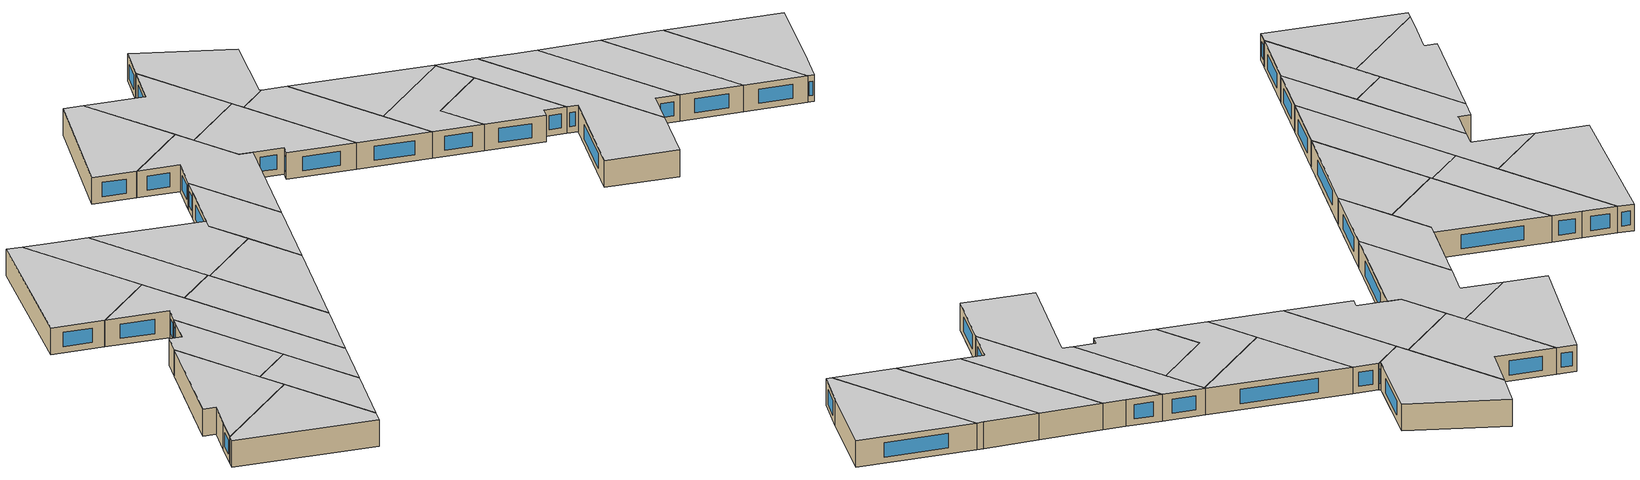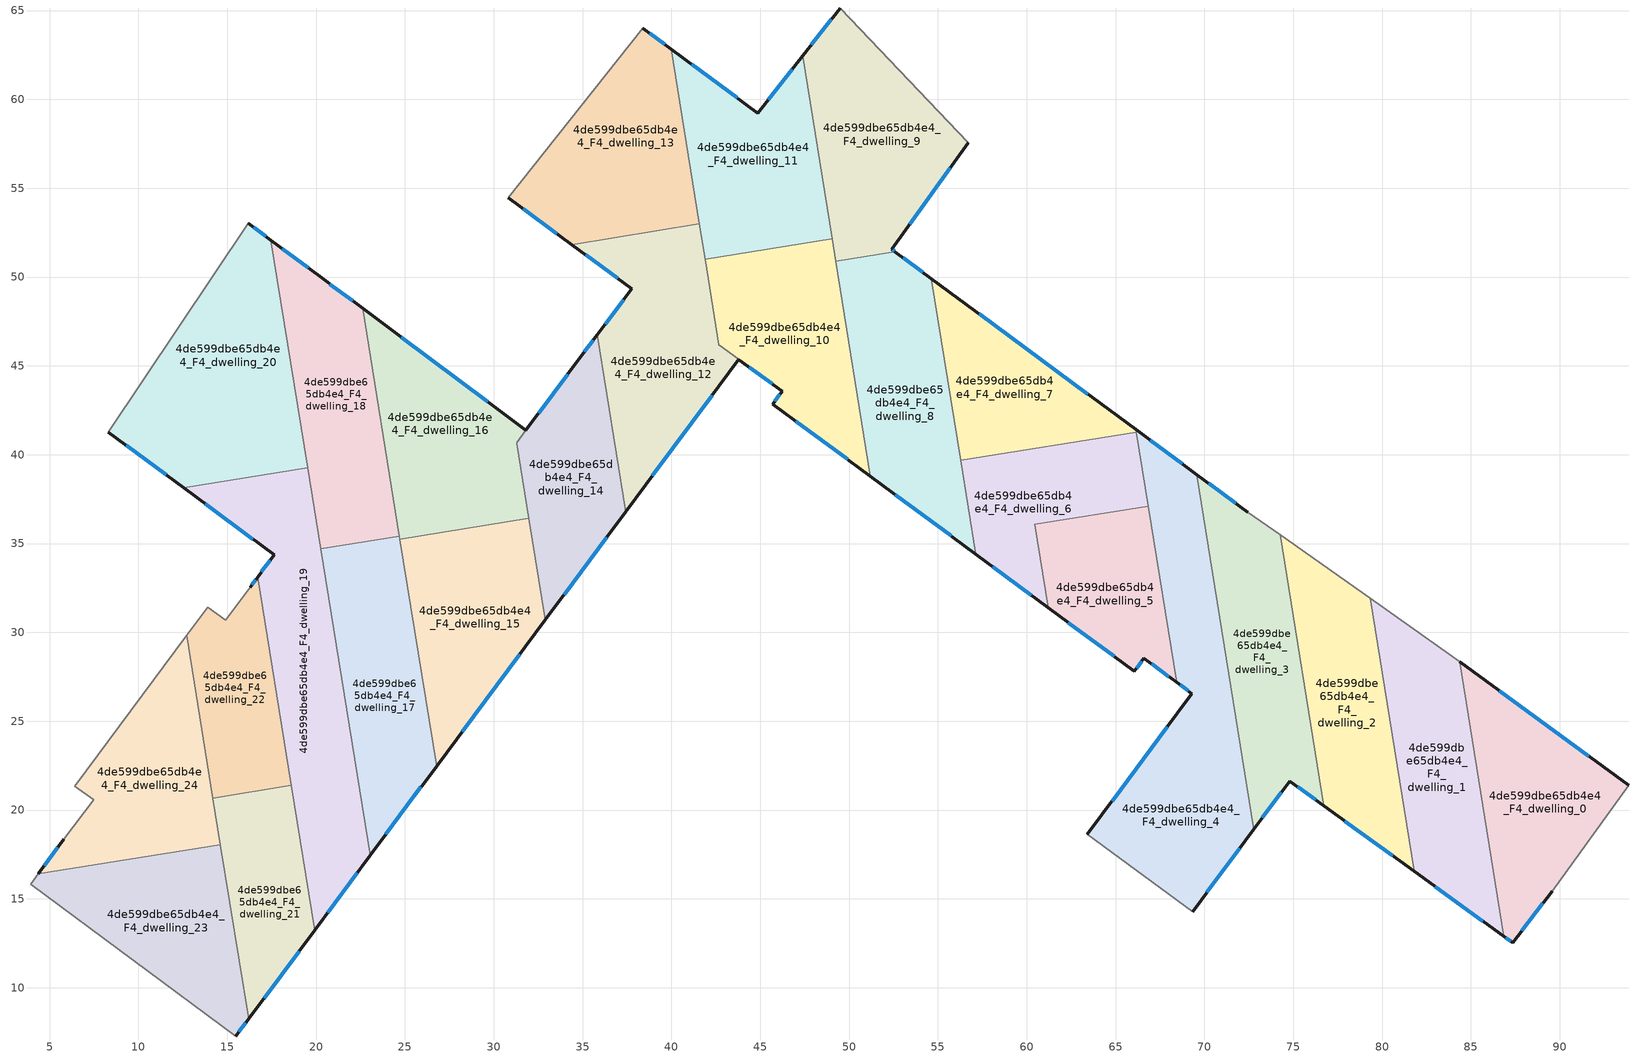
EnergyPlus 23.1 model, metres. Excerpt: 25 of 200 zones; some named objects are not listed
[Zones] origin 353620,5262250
4de599dbe65db4e4_F4_dwelling_0
 floor to 4de599dbe65db4e4_F3_dwelling_0 (EU_floor_Construction): 93.88,21.4 89.58,15.42 87.35,12.52 86.86,12.88 84.36,28.34 z12
 wall outside (EU_wall_Construction): 86.86,12.88 87.35,12.52 89.58,15.42 / 93.88,21.4 84.36,28.34 z12:15
 wall to 4de599dbe65db4e4_F4_dwelling_1 (EU_wall_Construction): 84.36,28.34 86.86,12.88 z12:15
 wall adiabatic (EU_wall_Construction): 89.58,15.42 93.88,21.4 z12:15
 window (EU_Window_Construction): 86.97,12.8 87.24,12.61 / 91.65,23.03 86.6,26.71 / 87.88,13.2 89.06,14.74 z12.7:14.3
 ceiling to 4de599dbe65db4e4_F5_dwelling_0 (EU_floor_Construction): 89.58,15.42 93.88,21.4 84.36,28.34 86.86,12.88 87.35,12.52 z15
4de599dbe65db4e4_F4_dwelling_1
 floor to 4de599dbe65db4e4_F3_dwelling_1 (EU_floor_Construction): 84.36,28.34 86.86,12.88 81.81,16.55 79.33,31.91 83.79,28.76 z12
 wall outside (EU_wall_Construction): 81.81,16.55 86.86,12.88 z12:15
 wall to 4de599dbe65db4e4_F4_dwelling_2 (EU_wall_Construction): 79.33,31.91 81.81,16.55 z12:15
 wall adiabatic (EU_wall_Construction): 84.36,28.34 83.79,28.76 79.33,31.91 z12:15
 window (EU_Window_Construction): 82.99,15.69 85.67,13.74 z12.7:14.3
 ceiling to 4de599dbe65db4e4_F5_dwelling_1 (EU_floor_Construction): 86.86,12.88 84.36,28.34 83.79,28.76 79.33,31.91 81.81,16.55 z15
4de599dbe65db4e4_F4_dwelling_10
 floor to 4de599dbe65db4e4_F3_dwelling_10 (EU_floor_Construction): 49.04,52.16 51.21,38.78 45.71,42.84 46.24,43.56 42.68,46.18 41.9,51 z12
 wall outside (EU_wall_Construction): 43.8,45.36 46.24,43.56 45.71,42.84 51.21,38.78 z12:15
 wall to 4de599dbe65db4e4_F4_dwelling_12 (EU_wall_Construction): 42.68,46.18 43.79,45.36 / 41.9,51 42.67,46.19 z12:15
 wall to 4de599dbe65db4e4_F4_dwelling_11 (EU_wall_Construction): 49.04,52.16 41.9,51 z12:15
 wall to 4de599dbe65db4e4_F4_dwelling_8 (EU_wall_Construction): 51.2,38.78 49.25,50.89 z12:15
 wall to 4de599dbe65db4e4_F4_dwelling_9 (EU_wall_Construction): 49.25,50.89 49.04,52.16 z12:15
 window (EU_Window_Construction): 47,41.89 49.91,39.73 / 46.11,43.39 45.83,43.01 / 44.37,44.93 45.66,43.98 z12.7:14.3
 ceiling to 4de599dbe65db4e4_F5_dwelling_10 (EU_floor_Construction): 51.21,38.78 49.04,52.16 41.9,51 42.68,46.18 46.24,43.56 45.71,42.84 z15
4de599dbe65db4e4_F4_dwelling_11
 floor to 4de599dbe65db4e4_F3_dwelling_11 (EU_floor_Construction): 47.39,62.44 49.04,52.16 41.9,51 39.99,62.83 44.86,59.23 z12
 wall outside (EU_wall_Construction): 47.39,62.44 44.86,59.23 39.99,62.83 z12:15
 wall to 4de599dbe65db4e4_F4_dwelling_9 (EU_wall_Construction): 49.04,52.16 47.39,62.44 z12:15
 wall to 4de599dbe65db4e4_F4_dwelling_13 (EU_wall_Construction): 39.99,62.83 41.58,52.99 z12:15
 wall to 4de599dbe65db4e4_F4_dwelling_12 (EU_wall_Construction): 41.58,52.99 41.9,51 z12:15
 window (EU_Window_Construction): 46.79,61.69 45.46,59.99 / 43.72,60.08 41.13,61.99 z12.7:14.3
 ceiling to 4de599dbe65db4e4_F5_dwelling_11 (EU_floor_Construction): 49.04,52.16 47.39,62.44 44.86,59.23 39.99,62.83 41.9,51 z15
4de599dbe65db4e4_F4_dwelling_12
 floor to 4de599dbe65db4e4_F3_dwelling_12 (EU_floor_Construction): 41.58,52.99 42.68,46.18 43.79,45.36 37.43,36.8 35.83,46.75 37.77,49.33 34.39,51.83 z12
 wall outside (EU_wall_Construction): 34.39,51.83 37.77,49.33 35.83,46.75 / 37.43,36.8 43.79,45.36 z12:15
 wall to 4de599dbe65db4e4_F4_dwelling_14 (EU_wall_Construction): 35.83,46.75 37.43,36.8 z12:15
 wall to 4de599dbe65db4e4_F4_dwelling_13 (EU_wall_Construction): 41.58,52.99 34.39,51.83 z12:15
 window (EU_Window_Construction): 37.31,48.73 36.28,47.35 / 35.18,51.24 36.97,49.92 / 38.93,38.81 42.3,43.35 z12.7:14.3
 ceiling to 4de599dbe65db4e4_F5_dwelling_12 (EU_floor_Construction): 37.43,36.8 43.79,45.36 42.68,46.18 41.58,52.99 34.39,51.83 37.77,49.33 35.83,46.75 z15
4de599dbe65db4e4_F4_dwelling_13
 floor to 4de599dbe65db4e4_F3_dwelling_13 (EU_floor_Construction): 39.99,62.83 41.58,52.99 34.39,51.83 30.82,54.46 38.4,64.01 z12
 wall outside (EU_wall_Construction): 30.82,54.46 34.39,51.83 / 39.99,62.83 38.4,64.01 z12:15
 wall adiabatic (EU_wall_Construction): 38.4,64.01 30.82,54.46 z12:15
 window (EU_Window_Construction): 31.66,53.84 33.55,52.44 / 39.61,63.11 38.77,63.73 z12.7:14.3
 ceiling to 4de599dbe65db4e4_F5_dwelling_13 (EU_floor_Construction): 41.58,52.99 39.99,62.83 38.4,64.01 30.82,54.46 34.39,51.83 z15
4de599dbe65db4e4_F4_dwelling_14
 floor to 4de599dbe65db4e4_F3_dwelling_14 (EU_floor_Construction): 35.83,46.75 37.43,36.8 32.89,30.7 31.29,40.66 34.88,45.49 z12
 wall outside (EU_wall_Construction): 32.89,30.7 37.43,36.8 / 35.83,46.75 34.88,45.49 31.81,41.37 z12:15
 wall to 4de599dbe65db4e4_F4_dwelling_15 (EU_wall_Construction): 31.97,36.41 32.89,30.7 z12:15
 wall to 4de599dbe65db4e4_F4_dwelling_16 (EU_wall_Construction): 31.81,41.37 31.28,40.66 / 31.29,40.66 31.97,36.41 z12:15
 window (EU_Window_Construction): 33.96,32.13 36.37,35.37 / 35.6,46.45 35.1,45.79 / 34.16,44.52 32.53,42.34 z12.7:14.3
 ceiling to 4de599dbe65db4e4_F5_dwelling_14 (EU_floor_Construction): 32.89,30.7 37.43,36.8 35.83,46.75 34.88,45.49 31.29,40.66 z15
4de599dbe65db4e4_F4_dwelling_15
 floor to 4de599dbe65db4e4_F3_dwelling_15 (EU_floor_Construction): 31.97,36.41 32.89,30.7 26.78,22.48 24.72,35.24 z12
 wall outside (EU_wall_Construction): 26.78,22.48 32.89,30.7 z12:15
 wall to 4de599dbe65db4e4_F4_dwelling_16 (EU_wall_Construction): 31.97,36.41 24.72,35.24 z12:15
 wall to 4de599dbe65db4e4_F4_dwelling_17 (EU_wall_Construction): 24.72,35.24 26.78,22.48 z12:15
 window (EU_Window_Construction): 28.22,24.41 31.46,28.77 z12.7:14.3
 ceiling to 4de599dbe65db4e4_F5_dwelling_15 (EU_floor_Construction): 26.78,22.48 32.89,30.7 31.97,36.41 24.72,35.24 z15
4de599dbe65db4e4_F4_dwelling_16
 floor to 4de599dbe65db4e4_F3_dwelling_16 (EU_floor_Construction): 31.81,41.37 31.28,40.66 31.97,36.41 24.72,35.24 24.69,35.42 22.63,48.23 z12
 wall outside (EU_wall_Construction): 31.81,41.37 22.63,48.23 z12:15
 wall to 4de599dbe65db4e4_F4_dwelling_18 (EU_wall_Construction): 22.63,48.23 24.69,35.42 z12:15
 wall to 4de599dbe65db4e4_F4_dwelling_17 (EU_wall_Construction): 24.69,35.42 24.72,35.24 z12:15
 window (EU_Window_Construction): 29.65,42.98 24.78,46.62 z12.7:14.3
 ceiling to 4de599dbe65db4e4_F5_dwelling_16 (EU_floor_Construction): 31.97,36.41 31.28,40.66 31.81,41.37 22.63,48.23 24.69,35.42 24.72,35.24 z15
4de599dbe65db4e4_F4_dwelling_17
 floor to 4de599dbe65db4e4_F3_dwelling_17 (EU_floor_Construction): 24.69,35.42 26.78,22.48 23.04,17.45 20.26,34.7 z12
 wall outside (EU_wall_Construction): 23.04,17.45 26.78,22.48 z12:15
 wall to 4de599dbe65db4e4_F4_dwelling_18 (EU_wall_Construction): 24.69,35.42 20.26,34.7 z12:15
 wall to 4de599dbe65db4e4_F4_dwelling_19 (EU_wall_Construction): 20.26,34.7 23.04,17.45 z12:15
 window (EU_Window_Construction): 23.92,18.63 25.91,21.3 z12.7:14.3
 ceiling to 4de599dbe65db4e4_F5_dwelling_17 (EU_floor_Construction): 23.04,17.45 26.78,22.48 24.69,35.42 20.26,34.7 z15
4de599dbe65db4e4_F4_dwelling_18
 floor to 4de599dbe65db4e4_F3_dwelling_18 (EU_floor_Construction): 22.63,48.23 24.69,35.42 20.26,34.7 17.45,52.08 20.22,50.03 z12
 wall outside (EU_wall_Construction): 22.63,48.23 20.22,50.03 17.45,52.08 z12:15
 wall to 4de599dbe65db4e4_F4_dwelling_20 (EU_wall_Construction): 17.45,52.08 19.52,39.26 z12:15
 wall to 4de599dbe65db4e4_F4_dwelling_19 (EU_wall_Construction): 19.52,39.25 20.26,34.7 z12:15
 window (EU_Window_Construction): 22.06,48.65 20.78,49.61 / 19.57,50.51 18.1,51.6 z12.7:14.3
 ceiling to 4de599dbe65db4e4_F5_dwelling_18 (EU_floor_Construction): 24.69,35.42 22.63,48.23 20.22,50.03 17.45,52.08 20.26,34.7 z15
4de599dbe65db4e4_F4_dwelling_19
 floor to 4de599dbe65db4e4_F3_dwelling_19 (EU_floor_Construction): 19.52,39.25 23.04,17.45 19.91,13.24 16.71,33.1 17.64,34.36 12.55,38.13 z12
 wall outside (EU_wall_Construction): 12.55,38.13 17.64,34.36 16.71,33.1 / 19.91,13.24 23.04,17.45 z12:15
 wall to 4de599dbe65db4e4_F4_dwelling_20 (EU_wall_Construction): 19.52,39.25 12.55,38.13 z12:15
 wall to 4de599dbe65db4e4_F4_dwelling_22 (EU_wall_Construction): 16.71,33.1 18.6,21.38 z12:15
 wall to 4de599dbe65db4e4_F4_dwelling_21 (EU_wall_Construction): 18.6,21.38 19.91,13.24 z12:15
 window (EU_Window_Construction): 17.42,34.06 16.93,33.4 / 13.75,37.24 16.45,35.24 / 20.65,14.22 22.31,16.46 z12.7:14.3
 ceiling to 4de599dbe65db4e4_F5_dwelling_19 (EU_floor_Construction): 19.91,13.24 23.04,17.45 19.52,39.25 12.55,38.13 17.64,34.36 16.71,33.1 z15
4de599dbe65db4e4_F4_dwelling_2
 floor to 4de599dbe65db4e4_F3_dwelling_2 (EU_floor_Construction): 79.33,31.91 81.81,16.55 76.72,20.24 74.26,35.48 z12
 wall outside (EU_wall_Construction): 76.72,20.24 81.81,16.55 z12:15
 wall to 4de599dbe65db4e4_F4_dwelling_3 (EU_wall_Construction): 74.26,35.48 76.72,20.24 z12:15
 wall adiabatic (EU_wall_Construction): 79.33,31.91 74.26,35.48 z12:15
 window (EU_Window_Construction): 77.91,19.37 80.61,17.41 z12.7:14.3
 ceiling to 4de599dbe65db4e4_F5_dwelling_2 (EU_floor_Construction): 81.81,16.55 79.33,31.91 74.26,35.48 76.72,20.24 z15
4de599dbe65db4e4_F4_dwelling_20
 floor to 4de599dbe65db4e4_F3_dwelling_20 (EU_floor_Construction): 17.45,52.08 19.52,39.25 12.55,38.13 8.31,41.28 16.19,53.02 z12
 wall outside (EU_wall_Construction): 8.31,41.28 12.55,38.13 / 17.45,52.08 16.19,53.02 z12:15
 wall adiabatic (EU_wall_Construction): 16.19,53.02 8.31,41.28 z12:15
 window (EU_Window_Construction): 9.31,40.54 11.56,38.87 / 17.16,52.3 16.48,52.8 z12.7:14.3
 ceiling to 4de599dbe65db4e4_F5_dwelling_20 (EU_floor_Construction): 19.52,39.25 17.45,52.08 16.19,53.02 8.31,41.28 12.55,38.13 z15
4de599dbe65db4e4_F4_dwelling_21
 floor to 4de599dbe65db4e4_F3_dwelling_21 (EU_floor_Construction): 18.6,21.38 19.91,13.24 16.2,8.24 14.2,20.67 z12
 wall outside (EU_wall_Construction): 16.2,8.24 19.91,13.24 z12:15
 wall to 4de599dbe65db4e4_F4_dwelling_22 (EU_wall_Construction): 18.6,21.38 14.2,20.67 z12:15
 wall to 4de599dbe65db4e4_F4_dwelling_23 (EU_wall_Construction): 14.62,18.06 16.2,8.24 z12:15
 wall to 4de599dbe65db4e4_F4_dwelling_24 (EU_wall_Construction): 14.19,20.67 14.62,18.06 z12:15
 window (EU_Window_Construction): 17.07,9.42 19.04,12.06 z12.7:14.3
 ceiling to 4de599dbe65db4e4_F5_dwelling_21 (EU_floor_Construction): 16.2,8.24 19.91,13.24 18.6,21.38 14.2,20.67 z15
4de599dbe65db4e4_F4_dwelling_22
 floor to 4de599dbe65db4e4_F3_dwelling_22 (EU_floor_Construction): 16.71,33.1 18.6,21.38 14.2,20.67 12.72,29.83 13.89,31.41 14.9,30.67 14.95,30.73 16.29,32.55 z12
 wall outside (EU_wall_Construction): 16.71,33.1 16.29,32.55 z12:15
 wall adiabatic (EU_wall_Construction): 16.29,32.55 14.95,30.73 14.9,30.67 13.89,31.41 12.72,29.83 z12:15
 wall to 4de599dbe65db4e4_F4_dwelling_24 (EU_wall_Construction): 12.72,29.83 14.2,20.67 z12:15
 window (EU_Window_Construction): 16.61,32.97 16.39,32.68 z12.7:14.3
 ceiling to 4de599dbe65db4e4_F5_dwelling_22 (EU_floor_Construction): 18.6,21.38 16.71,33.1 16.29,32.55 14.95,30.73 14.9,30.67 13.89,31.41 12.72,29.83 14.2,20.67 z15
4de599dbe65db4e4_F4_dwelling_23
 floor to 4de599dbe65db4e4_F3_dwelling_23 (EU_floor_Construction): 14.62,18.06 16.2,8.24 15.49,7.28 3.94,15.82 4.37,16.4 z12
 wall outside (EU_wall_Construction): 15.49,7.28 16.2,8.24 z12:15
 wall to 4de599dbe65db4e4_F4_dwelling_24 (EU_wall_Construction): 14.62,18.06 4.37,16.4 z12:15
 wall adiabatic (EU_wall_Construction): 4.37,16.4 3.94,15.82 15.49,7.28 z12:15
 window (EU_Window_Construction): 15.65,7.51 16.03,8.02 z12.7:14.3
 ceiling to 4de599dbe65db4e4_F5_dwelling_23 (EU_floor_Construction): 15.49,7.28 16.2,8.24 14.62,18.06 4.37,16.4 3.94,15.82 z15
4de599dbe65db4e4_F4_dwelling_24
 floor to 4de599dbe65db4e4_F3_dwelling_24 (EU_floor_Construction): 12.72,29.83 14.62,18.06 4.37,16.4 5.79,18.37 7.48,20.57 6.42,21.34 z12
 wall outside (EU_wall_Construction): 5.79,18.37 4.37,16.4 z12:15
 wall adiabatic (EU_wall_Construction): 12.72,29.83 6.42,21.34 7.48,20.57 5.79,18.37 z12:15
 window (EU_Window_Construction): 5.46,17.9 4.7,16.86 z12.7:14.3
 ceiling to 4de599dbe65db4e4_F5_dwelling_24 (EU_floor_Construction): 14.62,18.06 12.72,29.83 6.42,21.34 7.48,20.57 5.79,18.37 4.37,16.4 z15
4de599dbe65db4e4_F4_dwelling_3
 floor to 4de599dbe65db4e4_F3_dwelling_3 (EU_floor_Construction): 74.26,35.48 76.72,20.24 74.8,21.63 72.79,18.93 69.57,38.88 72.43,36.77 z12
 wall outside (EU_wall_Construction): 72.79,18.93 74.8,21.63 76.72,20.24 / 72.43,36.77 69.57,38.88 z12:15
 wall to 4de599dbe65db4e4_F4_dwelling_4 (EU_wall_Construction): 69.57,38.88 72.79,18.93 z12:15
 wall adiabatic (EU_wall_Construction): 74.26,35.48 72.43,36.77 z12:15
 window (EU_Window_Construction): 75.25,21.31 76.27,20.57 / 73.26,19.57 74.33,21 / 71.76,37.27 70.24,38.39 z12.7:14.3
 ceiling to 4de599dbe65db4e4_F5_dwelling_3 (EU_floor_Construction): 76.72,20.24 74.26,35.48 72.43,36.77 69.57,38.88 72.79,18.93 74.8,21.63 z15
4de599dbe65db4e4_F4_dwelling_4
 floor to 4de599dbe65db4e4_F3_dwelling_4 (EU_floor_Construction): 69.57,38.88 72.79,18.93 69.33,14.27 63.42,18.64 69.3,26.55 68.43,27.19 66.14,41.42 z12
 wall outside (EU_wall_Construction): 68.43,27.19 69.3,26.55 63.42,18.64 / 69.57,38.88 66.14,41.42 / 69.33,14.27 72.79,18.93 z12:15
 wall adiabatic (EU_wall_Construction): 63.42,18.64 69.33,14.27 z12:15
 wall to 4de599dbe65db4e4_F4_dwelling_5 (EU_wall_Construction): 66.83,37.11 68.43,27.19 z12:15
 wall to 4de599dbe65db4e4_F4_dwelling_6 (EU_wall_Construction): 66.16,41.27 66.83,37.11 z12:15
 wall to 4de599dbe65db4e4_F4_dwelling_7 (EU_wall_Construction): 66.14,41.42 66.16,41.27 z12:15
 window (EU_Window_Construction): 67.92,24.69 64.8,20.49 / 68.64,27.04 69.1,26.7 / 68.76,39.48 66.94,40.83 / 70.15,15.37 71.98,17.84 z12.7:14.3
 ceiling to 4de599dbe65db4e4_F5_dwelling_4 (EU_floor_Construction): 69.33,14.27 72.79,18.93 69.57,38.88 66.14,41.42 68.43,27.19 69.3,26.55 63.42,18.64 z15
4de599dbe65db4e4_F4_dwelling_5
 floor to 4de599dbe65db4e4_F3_dwelling_5 (EU_floor_Construction): 66.83,37.11 68.43,27.19 66.6,28.54 66.05,27.81 61.21,31.39 60.45,36.08 z12
 wall outside (EU_wall_Construction): 61.21,31.39 66.05,27.81 66.6,28.54 68.43,27.19 z12:15
 wall to 4de599dbe65db4e4_F4_dwelling_6 (EU_wall_Construction): 66.83,37.11 60.45,36.08 61.21,31.39 z12:15
 window (EU_Window_Construction): 67.03,28.22 68,27.51 / 66.18,27.98 66.47,28.37 / 62.35,30.55 64.92,28.65 z12.7:14.3
 ceiling to 4de599dbe65db4e4_F5_dwelling_5 (EU_floor_Construction): 68.43,27.19 66.83,37.11 60.45,36.08 61.21,31.39 66.05,27.81 66.6,28.54 z15
4de599dbe65db4e4_F4_dwelling_6
 floor to 4de599dbe65db4e4_F3_dwelling_6 (EU_floor_Construction): 66.16,41.27 66.83,37.11 60.45,36.08 61.21,31.39 57.14,34.4 56.29,39.68 z12
 wall outside (EU_wall_Construction): 57.14,34.4 61.21,31.39 z12:15
 wall to 4de599dbe65db4e4_F4_dwelling_7 (EU_wall_Construction): 66.16,41.27 56.29,39.68 z12:15
 wall to 4de599dbe65db4e4_F4_dwelling_8 (EU_wall_Construction): 56.29,39.68 57.14,34.4 z12:15
 window (EU_Window_Construction): 58.1,33.69 60.25,32.1 z12.7:14.3
 ceiling to 4de599dbe65db4e4_F5_dwelling_6 (EU_floor_Construction): 61.21,31.39 60.45,36.08 66.83,37.11 66.16,41.27 56.29,39.68 57.14,34.4 z15
4de599dbe65db4e4_F4_dwelling_7
 floor to 4de599dbe65db4e4_F3_dwelling_7 (EU_floor_Construction): 66.14,41.42 66.16,41.27 56.29,39.68 54.63,49.91 z12
 wall outside (EU_wall_Construction): 66.14,41.42 54.63,49.91 z12:15
 wall to 4de599dbe65db4e4_F4_dwelling_8 (EU_wall_Construction): 54.63,49.91 56.29,39.68 z12:15
 window (EU_Window_Construction): 63.43,43.42 57.33,47.92 z12.7:14.3
 ceiling to 4de599dbe65db4e4_F5_dwelling_7 (EU_floor_Construction): 66.16,41.27 66.14,41.42 54.63,49.91 56.29,39.68 z15
4de599dbe65db4e4_F4_dwelling_8
 floor to 4de599dbe65db4e4_F3_dwelling_8 (EU_floor_Construction): 54.63,49.91 57.14,34.4 51.21,38.78 49.25,50.89 52.58,51.43 z12
 wall outside (EU_wall_Construction): 51.21,38.78 57.14,34.4 / 54.63,49.91 52.58,51.43 z12:15
 wall to 4de599dbe65db4e4_F4_dwelling_9 (EU_wall_Construction): 52.58,51.43 49.25,50.89 z12:15
 window (EU_Window_Construction): 52.6,37.75 55.75,35.43 / 54.15,50.27 53.06,51.07 z12.7:14.3
 ceiling to 4de599dbe65db4e4_F5_dwelling_8 (EU_floor_Construction): 57.14,34.4 54.63,49.91 52.58,51.43 49.25,50.89 51.21,38.78 z15
4de599dbe65db4e4_F4_dwelling_9
 floor to 4de599dbe65db4e4_F3_dwelling_9 (EU_floor_Construction): 49.5,65.14 56.7,57.56 52.41,51.56 52.58,51.43 49.25,50.89 47.39,62.44 z12
 wall outside (EU_wall_Construction): 52.58,51.43 52.41,51.56 56.7,57.56 / 49.5,65.14 47.39,62.44 z12:15
 wall adiabatic (EU_wall_Construction): 56.7,57.56 49.5,65.14 z12:15
 window (EU_Window_Construction): 53.41,52.97 55.69,56.15 / 52.54,51.46 52.45,51.53 / 49.01,64.51 47.88,63.08 z12.7:14.3
 ceiling to 4de599dbe65db4e4_F5_dwelling_9 (EU_floor_Construction): 52.58,51.43 52.41,51.56 56.7,57.56 49.5,65.14 47.39,62.44 49.25,50.89 z15
[Building]
EU S2 Campaign: North Axis=0; Terrain=City; Solar Distribution=FullExterior
[Site:Location]
Budapest.Ferenc.Liszt.Intl.AP: Latitude=47.437; Longitude=19.256; Time Zone=1; Elevation=185
[SizingPeriod:WeatherFileDays]
AnnualSizingPeriod: Begin Month=1; Begin Day of Month=1; End Month=12; End Day of Month=31; Day of Week for Start Day=Monday; Use Weather File Daylight Saving Period=No; Use Weather File Rain and Snow Indicators=No
[MATERIAL]
EU_InternalMass_Material: Roughness=MediumRough; Thickness=0.1; Conductivity=1; Density=1800; Specific Heat=900; Thermal Absorptance=0.9; Solar Absorptance=0.7; Visible Absorptance=0.7
[MATERIAL:NOMASS] Roughness=MediumRough; Thermal Absorptance=0.9; Solar Absorptance=0.7; Visible Absorptance=0.7
Name | Thermal Resistance
EU_wall_NoMass | 0.832559
EU_floor_NoMass | 0.872794
[WINDOWMATERIAL:SIMPLEGLAZINGSYSTEM]
EU_Window_SimpleGlazing: UFactor=2.79869; Solar Heat Gain Coefficient=0.75; Visible Transmittance=0.75
[CONSTRUCTION]
EU_wall_Construction: EU_wall_NoMass
EU_floor_Construction: EU_floor_NoMass
EU_Window_Construction: EU_Window_SimpleGlazing
EU_InternalMass_Construction: EU_InternalMass_Material
[ZONE] Type=1; Multiplier=1; Ceiling Height=autocalculate; Floor Area=autocalculate; Part of Total Floor Area=Yes
Name | Volume
4de599dbe65db4e4_F4_dwelling_0 | 206.161
4de599dbe65db4e4_F4_dwelling_1 | 206.191
4de599dbe65db4e4_F4_dwelling_10 | 203.361
4de599dbe65db4e4_F4_dwelling_11 | 206.166
4de599dbe65db4e4_F4_dwelling_12 | 228.977
4de599dbe65db4e4_F4_dwelling_13 | 226.167
4de599dbe65db4e4_F4_dwelling_14 | 164.976
4de599dbe65db4e4_F4_dwelling_15 | 206.197
4de599dbe65db4e4_F4_dwelling_16 | 207.38
4de599dbe65db4e4_F4_dwelling_17 | 206.142
4de599dbe65db4e4_F4_dwelling_18 | 206.139
4de599dbe65db4e4_F4_dwelling_19 | 282.927
4de599dbe65db4e4_F4_dwelling_2 | 206.182
4de599dbe65db4e4_F4_dwelling_20 | 282.941
4de599dbe65db4e4_F4_dwelling_21 | 139.459
4de599dbe65db4e4_F4_dwelling_22 | 139.452
4de599dbe65db4e4_F4_dwelling_23 | 196.178
4de599dbe65db4e4_F4_dwelling_24 | 196.15
4de599dbe65db4e4_F4_dwelling_3 | 206.205
4de599dbe65db4e4_F4_dwelling_4 | 321.205
4de599dbe65db4e4_F4_dwelling_5 | 148.641
4de599dbe65db4e4_F4_dwelling_6 | 157.716
4de599dbe65db4e4_F4_dwelling_7 | 157.745
4de599dbe65db4e4_F4_dwelling_8; 4de599dbe65db4e4_F4_dwelling_9 | 225.868
[INTERNALMASS] Construction=EU_InternalMass_Construction
Name | Zone or ZoneList | Surface Area
4de599dbe65db4e4_F4_dwelling_0_EU_InternalMass | 4de599dbe65db4e4_F4_dwelling_0 | 68.7205
4de599dbe65db4e4_F4_dwelling_1_EU_InternalMass | 4de599dbe65db4e4_F4_dwelling_1 | 68.7302
4de599dbe65db4e4_F4_dwelling_2_EU_InternalMass | 4de599dbe65db4e4_F4_dwelling_2 | 68.7272
4de599dbe65db4e4_F4_dwelling_3_EU_InternalMass | 4de599dbe65db4e4_F4_dwelling_3 | 68.735
4de599dbe65db4e4_F4_dwelling_4_EU_InternalMass | 4de599dbe65db4e4_F4_dwelling_4 | 107.066
4de599dbe65db4e4_F4_dwelling_5_EU_InternalMass | 4de599dbe65db4e4_F4_dwelling_5 | 49.5475
4de599dbe65db4e4_F4_dwelling_6_EU_InternalMass | 4de599dbe65db4e4_F4_dwelling_6 | 52.5721
4de599dbe65db4e4_F4_dwelling_7_EU_InternalMass | 4de599dbe65db4e4_F4_dwelling_7 | 52.5799
4de599dbe65db4e4_F4_dwelling_8_EU_InternalMass | 4de599dbe65db4e4_F4_dwelling_8 | 75.2889
4de599dbe65db4e4_F4_dwelling_9_EU_InternalMass | 4de599dbe65db4e4_F4_dwelling_9 | 75.2868
4de599dbe65db4e4_F4_dwelling_10_EU_InternalMass | 4de599dbe65db4e4_F4_dwelling_10 | 67.7873
4de599dbe65db4e4_F4_dwelling_11_EU_InternalMass | 4de599dbe65db4e4_F4_dwelling_11 | 68.7213
4de599dbe65db4e4_F4_dwelling_12_EU_InternalMass | 4de599dbe65db4e4_F4_dwelling_12 | 76.3251
4de599dbe65db4e4_F4_dwelling_13_EU_InternalMass | 4de599dbe65db4e4_F4_dwelling_13 | 75.3926
4de599dbe65db4e4_F4_dwelling_14_EU_InternalMass | 4de599dbe65db4e4_F4_dwelling_14 | 55.0033
4de599dbe65db4e4_F4_dwelling_15_EU_InternalMass | 4de599dbe65db4e4_F4_dwelling_15 | 68.7342
4de599dbe65db4e4_F4_dwelling_16_EU_InternalMass | 4de599dbe65db4e4_F4_dwelling_16 | 69.1292
4de599dbe65db4e4_F4_dwelling_17_EU_InternalMass | 4de599dbe65db4e4_F4_dwelling_17 | 68.7122
4de599dbe65db4e4_F4_dwelling_18_EU_InternalMass | 4de599dbe65db4e4_F4_dwelling_18 | 68.7133
4de599dbe65db4e4_F4_dwelling_19_EU_InternalMass | 4de599dbe65db4e4_F4_dwelling_19 | 94.3094
4de599dbe65db4e4_F4_dwelling_20_EU_InternalMass | 4de599dbe65db4e4_F4_dwelling_20 | 94.3149
4de599dbe65db4e4_F4_dwelling_21_EU_InternalMass | 4de599dbe65db4e4_F4_dwelling_21 | 46.4874
4de599dbe65db4e4_F4_dwelling_22_EU_InternalMass | 4de599dbe65db4e4_F4_dwelling_22 | 46.4841
4de599dbe65db4e4_F4_dwelling_23_EU_InternalMass | 4de599dbe65db4e4_F4_dwelling_23 | 65.3925
4de599dbe65db4e4_F4_dwelling_24_EU_InternalMass | 4de599dbe65db4e4_F4_dwelling_24 | 65.3816
[OTHEREQUIPMENT] Fuel Type=Electricity; Design Level Calculation Method=Watts/Area; Power per Zone Floor Area=1; Fraction Latent=0; Fraction Radiant=0; Fraction Lost=0; Carbon Dioxide Generation Rate=0; EndUse Subcategory=EU_Step8_InternalGains
Name | Zone or ZoneList or Space or SpaceList | Schedule
EU_Step8_InternalGain_4de599dbe65db4e4_F4_dwelling_0_f000 | 4de599dbe65db4e4_F4_dwelling_0 | EU_Step8_GainSchedule_4de599dbe65db4e4_F4_dwelling_0_f000
EU_Step8_InternalGain_4de599dbe65db4e4_F4_dwelling_1_f000 | 4de599dbe65db4e4_F4_dwelling_1 | EU_Step8_GainSchedule_4de599dbe65db4e4_F4_dwelling_1_f000
EU_Step8_InternalGain_4de599dbe65db4e4_F4_dwelling_2_f000 | 4de599dbe65db4e4_F4_dwelling_2 | EU_Step8_GainSchedule_4de599dbe65db4e4_F4_dwelling_2_f000
EU_Step8_InternalGain_4de599dbe65db4e4_F4_dwelling_3_f000 | 4de599dbe65db4e4_F4_dwelling_3 | EU_Step8_GainSchedule_4de599dbe65db4e4_F4_dwelling_3_f000
EU_Step8_InternalGain_4de599dbe65db4e4_F4_dwelling_4_f000 | 4de599dbe65db4e4_F4_dwelling_4 | EU_Step8_GainSchedule_4de599dbe65db4e4_F4_dwelling_4_f000
EU_Step8_InternalGain_4de599dbe65db4e4_F4_dwelling_5_f000 | 4de599dbe65db4e4_F4_dwelling_5 | EU_Step8_GainSchedule_4de599dbe65db4e4_F4_dwelling_5_f000
EU_Step8_InternalGain_4de599dbe65db4e4_F4_dwelling_6_f000 | 4de599dbe65db4e4_F4_dwelling_6 | EU_Step8_GainSchedule_4de599dbe65db4e4_F4_dwelling_6_f000
EU_Step8_InternalGain_4de599dbe65db4e4_F4_dwelling_7_f000 | 4de599dbe65db4e4_F4_dwelling_7 | EU_Step8_GainSchedule_4de599dbe65db4e4_F4_dwelling_7_f000
EU_Step8_InternalGain_4de599dbe65db4e4_F4_dwelling_8_f000 | 4de599dbe65db4e4_F4_dwelling_8 | EU_Step8_GainSchedule_4de599dbe65db4e4_F4_dwelling_8_f000
EU_Step8_InternalGain_4de599dbe65db4e4_F4_dwelling_9_f000 | 4de599dbe65db4e4_F4_dwelling_9 | EU_Step8_GainSchedule_4de599dbe65db4e4_F4_dwelling_9_f000
EU_Step8_InternalGain_4de599dbe65db4e4_F4_dwelling_10_f000 | 4de599dbe65db4e4_F4_dwelling_10 | EU_Step8_GainSchedule_4de599dbe65db4e4_F4_dwelling_10_f000
EU_Step8_InternalGain_4de599dbe65db4e4_F4_dwelling_11_f000 | 4de599dbe65db4e4_F4_dwelling_11 | EU_Step8_GainSchedule_4de599dbe65db4e4_F4_dwelling_11_f000
EU_Step8_InternalGain_4de599dbe65db4e4_F4_dwelling_12_f000 | 4de599dbe65db4e4_F4_dwelling_12 | EU_Step8_GainSchedule_4de599dbe65db4e4_F4_dwelling_12_f000
EU_Step8_InternalGain_4de599dbe65db4e4_F4_dwelling_13_f000 | 4de599dbe65db4e4_F4_dwelling_13 | EU_Step8_GainSchedule_4de599dbe65db4e4_F4_dwelling_13_f000
EU_Step8_InternalGain_4de599dbe65db4e4_F4_dwelling_14_f000 | 4de599dbe65db4e4_F4_dwelling_14 | EU_Step8_GainSchedule_4de599dbe65db4e4_F4_dwelling_14_f000
EU_Step8_InternalGain_4de599dbe65db4e4_F4_dwelling_15_f000 | 4de599dbe65db4e4_F4_dwelling_15 | EU_Step8_GainSchedule_4de599dbe65db4e4_F4_dwelling_15_f000
EU_Step8_InternalGain_4de599dbe65db4e4_F4_dwelling_16_f000 | 4de599dbe65db4e4_F4_dwelling_16 | EU_Step8_GainSchedule_4de599dbe65db4e4_F4_dwelling_16_f000
EU_Step8_InternalGain_4de599dbe65db4e4_F4_dwelling_17_f000 | 4de599dbe65db4e4_F4_dwelling_17 | EU_Step8_GainSchedule_4de599dbe65db4e4_F4_dwelling_17_f000
EU_Step8_InternalGain_4de599dbe65db4e4_F4_dwelling_18_f000 | 4de599dbe65db4e4_F4_dwelling_18 | EU_Step8_GainSchedule_4de599dbe65db4e4_F4_dwelling_18_f000
EU_Step8_InternalGain_4de599dbe65db4e4_F4_dwelling_19_f000 | 4de599dbe65db4e4_F4_dwelling_19 | EU_Step8_GainSchedule_4de599dbe65db4e4_F4_dwelling_19_f000
EU_Step8_InternalGain_4de599dbe65db4e4_F4_dwelling_20_f000 | 4de599dbe65db4e4_F4_dwelling_20 | EU_Step8_GainSchedule_4de599dbe65db4e4_F4_dwelling_20_f000
EU_Step8_InternalGain_4de599dbe65db4e4_F4_dwelling_21_f000 | 4de599dbe65db4e4_F4_dwelling_21 | EU_Step8_GainSchedule_4de599dbe65db4e4_F4_dwelling_21_f000
EU_Step8_InternalGain_4de599dbe65db4e4_F4_dwelling_22_f000 | 4de599dbe65db4e4_F4_dwelling_22 | EU_Step8_GainSchedule_4de599dbe65db4e4_F4_dwelling_22_f000
EU_Step8_InternalGain_4de599dbe65db4e4_F4_dwelling_23_f000 | 4de599dbe65db4e4_F4_dwelling_23 | EU_Step8_GainSchedule_4de599dbe65db4e4_F4_dwelling_23_f000
EU_Step8_InternalGain_4de599dbe65db4e4_F4_dwelling_24_f000 | 4de599dbe65db4e4_F4_dwelling_24 | EU_Step8_GainSchedule_4de599dbe65db4e4_F4_dwelling_24_f000
[ZONEVENTILATION:DESIGNFLOWRATE] Schedule=EU_AlwaysOn; Design Flow Rate Calculation Method=AirChanges/Hour; Air Changes per Hour=0.475469; Ventilation Type=Natural; Fan Pressure Rise=0; Fan Total Efficiency=1; Constant Term Coefficient=1; Temperature Term Coefficient=0; Velocity Term Coefficient=0; Velocity Squared Term Coefficient=0; Minimum Indoor Temperature=-100; Maximum Indoor Temperature=100; Delta Temperature=-100; Minimum Outdoor Temperature=-100; Maximum Outdoor Temperature=100; Maximum Wind Speed=40
Name | Zone or ZoneList or Space or SpaceList
EU_ConstantAir_4de599dbe65db4e4_F4_dwelling_0 | 4de599dbe65db4e4_F4_dwelling_0
EU_ConstantAir_4de599dbe65db4e4_F4_dwelling_1 | 4de599dbe65db4e4_F4_dwelling_1
EU_ConstantAir_4de599dbe65db4e4_F4_dwelling_2 | 4de599dbe65db4e4_F4_dwelling_2
EU_ConstantAir_4de599dbe65db4e4_F4_dwelling_3 | 4de599dbe65db4e4_F4_dwelling_3
EU_ConstantAir_4de599dbe65db4e4_F4_dwelling_4 | 4de599dbe65db4e4_F4_dwelling_4
EU_ConstantAir_4de599dbe65db4e4_F4_dwelling_5 | 4de599dbe65db4e4_F4_dwelling_5
EU_ConstantAir_4de599dbe65db4e4_F4_dwelling_6 | 4de599dbe65db4e4_F4_dwelling_6
EU_ConstantAir_4de599dbe65db4e4_F4_dwelling_7 | 4de599dbe65db4e4_F4_dwelling_7
EU_ConstantAir_4de599dbe65db4e4_F4_dwelling_8 | 4de599dbe65db4e4_F4_dwelling_8
EU_ConstantAir_4de599dbe65db4e4_F4_dwelling_9 | 4de599dbe65db4e4_F4_dwelling_9
EU_ConstantAir_4de599dbe65db4e4_F4_dwelling_10 | 4de599dbe65db4e4_F4_dwelling_10
EU_ConstantAir_4de599dbe65db4e4_F4_dwelling_11 | 4de599dbe65db4e4_F4_dwelling_11
EU_ConstantAir_4de599dbe65db4e4_F4_dwelling_12 | 4de599dbe65db4e4_F4_dwelling_12
EU_ConstantAir_4de599dbe65db4e4_F4_dwelling_13 | 4de599dbe65db4e4_F4_dwelling_13
EU_ConstantAir_4de599dbe65db4e4_F4_dwelling_14 | 4de599dbe65db4e4_F4_dwelling_14
EU_ConstantAir_4de599dbe65db4e4_F4_dwelling_15 | 4de599dbe65db4e4_F4_dwelling_15
EU_ConstantAir_4de599dbe65db4e4_F4_dwelling_16 | 4de599dbe65db4e4_F4_dwelling_16
EU_ConstantAir_4de599dbe65db4e4_F4_dwelling_17 | 4de599dbe65db4e4_F4_dwelling_17
EU_ConstantAir_4de599dbe65db4e4_F4_dwelling_18 | 4de599dbe65db4e4_F4_dwelling_18
EU_ConstantAir_4de599dbe65db4e4_F4_dwelling_19 | 4de599dbe65db4e4_F4_dwelling_19
EU_ConstantAir_4de599dbe65db4e4_F4_dwelling_20 | 4de599dbe65db4e4_F4_dwelling_20
EU_ConstantAir_4de599dbe65db4e4_F4_dwelling_21 | 4de599dbe65db4e4_F4_dwelling_21
EU_ConstantAir_4de599dbe65db4e4_F4_dwelling_22 | 4de599dbe65db4e4_F4_dwelling_22
EU_ConstantAir_4de599dbe65db4e4_F4_dwelling_23 | 4de599dbe65db4e4_F4_dwelling_23
EU_ConstantAir_4de599dbe65db4e4_F4_dwelling_24 | 4de599dbe65db4e4_F4_dwelling_24
[HVACTEMPLATE:ZONE:IDEALLOADSAIRSYSTEM] System Availability Schedule=EU_AlwaysOn; Maximum Heating Supply Air Temperature=50; Minimum Cooling Supply Air Temperature=13; Maximum Heating Supply Air Humidity Ratio=0.0156; Minimum Cooling Supply Air Humidity Ratio=0.0077; Heating Limit=NoLimit; Cooling Limit=NoLimit; Heating Availability Schedule=EU_AlwaysOn; Cooling Availability Schedule=EU_CoolingOff; Dehumidification Control Type=ConstantSensibleHeatRatio; Cooling Sensible Heat Ratio=0.7; Dehumidification Setpoint=60; Humidification Control Type=None; Humidification Setpoint=30; Outdoor Air Method=None; Outdoor Air Flow Rate per Person=0.00944; Outdoor Air Flow Rate per Zone Floor Area=0; Outdoor Air Flow Rate per Zone=0; Demand Controlled Ventilation Type=None; Outdoor Air Economizer Type=NoEconomizer; Heat Recovery Type=None; Sensible Heat Recovery Effectiveness=0.7; Latent Heat Recovery Effectiveness=0.65
Name | Template Thermostat
4de599dbe65db4e4_F4_dwelling_0 | EU_HeatOnly_4de599dbe65db4e4_F4_dwelling_0
4de599dbe65db4e4_F4_dwelling_1 | EU_HeatOnly_4de599dbe65db4e4_F4_dwelling_1
4de599dbe65db4e4_F4_dwelling_2 | EU_HeatOnly_4de599dbe65db4e4_F4_dwelling_2
4de599dbe65db4e4_F4_dwelling_3 | EU_HeatOnly_4de599dbe65db4e4_F4_dwelling_3
4de599dbe65db4e4_F4_dwelling_4 | EU_HeatOnly_4de599dbe65db4e4_F4_dwelling_4
4de599dbe65db4e4_F4_dwelling_5 | EU_HeatOnly_4de599dbe65db4e4_F4_dwelling_5
4de599dbe65db4e4_F4_dwelling_6 | EU_HeatOnly_4de599dbe65db4e4_F4_dwelling_6
4de599dbe65db4e4_F4_dwelling_7 | EU_HeatOnly_4de599dbe65db4e4_F4_dwelling_7
4de599dbe65db4e4_F4_dwelling_8 | EU_HeatOnly_4de599dbe65db4e4_F4_dwelling_8
4de599dbe65db4e4_F4_dwelling_9 | EU_HeatOnly_4de599dbe65db4e4_F4_dwelling_9
4de599dbe65db4e4_F4_dwelling_10 | EU_HeatOnly_4de599dbe65db4e4_F4_dwelling_10
4de599dbe65db4e4_F4_dwelling_11 | EU_HeatOnly_4de599dbe65db4e4_F4_dwelling_11
4de599dbe65db4e4_F4_dwelling_12 | EU_HeatOnly_4de599dbe65db4e4_F4_dwelling_12
4de599dbe65db4e4_F4_dwelling_13 | EU_HeatOnly_4de599dbe65db4e4_F4_dwelling_13
4de599dbe65db4e4_F4_dwelling_14 | EU_HeatOnly_4de599dbe65db4e4_F4_dwelling_14
4de599dbe65db4e4_F4_dwelling_15 | EU_HeatOnly_4de599dbe65db4e4_F4_dwelling_15
4de599dbe65db4e4_F4_dwelling_16 | EU_HeatOnly_4de599dbe65db4e4_F4_dwelling_16
4de599dbe65db4e4_F4_dwelling_17 | EU_HeatOnly_4de599dbe65db4e4_F4_dwelling_17
4de599dbe65db4e4_F4_dwelling_18 | EU_HeatOnly_4de599dbe65db4e4_F4_dwelling_18
4de599dbe65db4e4_F4_dwelling_19 | EU_HeatOnly_4de599dbe65db4e4_F4_dwelling_19
4de599dbe65db4e4_F4_dwelling_20 | EU_HeatOnly_4de599dbe65db4e4_F4_dwelling_20
4de599dbe65db4e4_F4_dwelling_21 | EU_HeatOnly_4de599dbe65db4e4_F4_dwelling_21
4de599dbe65db4e4_F4_dwelling_22 | EU_HeatOnly_4de599dbe65db4e4_F4_dwelling_22
4de599dbe65db4e4_F4_dwelling_23 | EU_HeatOnly_4de599dbe65db4e4_F4_dwelling_23
4de599dbe65db4e4_F4_dwelling_24 | EU_HeatOnly_4de599dbe65db4e4_F4_dwelling_24
[SIZING:ZONE] Zone Cooling Design Supply Air Temperature Input Method=SupplyAirTemperature; Zone Cooling Design Supply Air Temperature=13; Zone Heating Design Supply Air Temperature Input Method=SupplyAirTemperature; Zone Heating Design Supply Air Temperature=50; Zone Cooling Design Supply Air Humidity Ratio=0.008; Zone Heating Design Supply Air Humidity Ratio=0.008; Cooling Design Air Flow Method=DesignDay; Cooling Design Air Flow Rate=0; Cooling Minimum Air Flow per Zone Floor Area=0.000762; Cooling Minimum Air Flow=0; Cooling Minimum Air Flow Fraction=0.2; Heating Design Air Flow Method=DesignDay; Heating Design Air Flow Rate=0; Heating Maximum Air Flow per Zone Floor Area=0.002032; Heating Maximum Air Flow=0.141576; Heating Maximum Air Flow Fraction=0.3; Account for Dedicated Outdoor Air System=No; Dedicated Outdoor Air System Control Strategy=NeutralSupplyAir; Dedicated Outdoor Air Low Setpoint Temperature for Design=autosize; Dedicated Outdoor Air High Setpoint Temperature for Design=autosize; Zone Load Sizing Method=Sensible Load Only No Latent Load; Zone Latent Cooling Design Supply Air Humidity Ratio Input Method=HumidityRatioDifference; Zone Cooling Design Supply Air Humidity Ratio Difference=0.005; Zone Latent Heating Design Supply Air Humidity Ratio Input Method=HumidityRatioDifference; Zone Humidification Design Supply Air Humidity Ratio Difference=0.005
4de599dbe65db4e4_F4_dwelling_0; 4de599dbe65db4e4_F4_dwelling_1; 4de599dbe65db4e4_F4_dwelling_2; 4de599dbe65db4e4_F4_dwelling_3; 4de599dbe65db4e4_F4_dwelling_4; 4de599dbe65db4e4_F4_dwelling_5; 4de599dbe65db4e4_F4_dwelling_6; 4de599dbe65db4e4_F4_dwelling_7; 4de599dbe65db4e4_F4_dwelling_8; 4de599dbe65db4e4_F4_dwelling_9; 4de599dbe65db4e4_F4_dwelling_10; 4de599dbe65db4e4_F4_dwelling_11; 4de599dbe65db4e4_F4_dwelling_12; 4de599dbe65db4e4_F4_dwelling_13; 4de599dbe65db4e4_F4_dwelling_14; 4de599dbe65db4e4_F4_dwelling_15; 4de599dbe65db4e4_F4_dwelling_16; 4de599dbe65db4e4_F4_dwelling_17; 4de599dbe65db4e4_F4_dwelling_18; 4de599dbe65db4e4_F4_dwelling_19; 4de599dbe65db4e4_F4_dwelling_20; 4de599dbe65db4e4_F4_dwelling_21; 4de599dbe65db4e4_F4_dwelling_22; 4de599dbe65db4e4_F4_dwelling_23; 4de599dbe65db4e4_F4_dwelling_24
[SCHEDULE:CONSTANT]
Name | Hourly Value
EU_AlwaysOn | 1
EU_CoolingOff | 0
[SCHEDULE:FILE] Column Number=1; Rows to Skip at Top=0; Number of Hours of Data=8760; Column Separator=Comma; Interpolate to Timestep=No; Minutes per Item=60; Adjust Schedule for Daylight Savings=Yes
Name | File
EU_Step8_GainSchedule_4de599dbe65db4e4_F4_dwelling_0_f000 | ../../schedules/4de599dbe65db4e4/4de599dbe65db4e4_F4_dwelling_0_f000_gain.csv
EU_Step8_GainSchedule_4de599dbe65db4e4_F4_dwelling_1_f000 | ../../schedules/4de599dbe65db4e4/4de599dbe65db4e4_F4_dwelling_1_f000_gain.csv
EU_Step8_GainSchedule_4de599dbe65db4e4_F4_dwelling_2_f000 | ../../schedules/4de599dbe65db4e4/4de599dbe65db4e4_F4_dwelling_2_f000_gain.csv
EU_Step8_GainSchedule_4de599dbe65db4e4_F4_dwelling_3_f000 | ../../schedules/4de599dbe65db4e4/4de599dbe65db4e4_F4_dwelling_3_f000_gain.csv
EU_Step8_GainSchedule_4de599dbe65db4e4_F4_dwelling_4_f000 | ../../schedules/4de599dbe65db4e4/4de599dbe65db4e4_F4_dwelling_4_f000_gain.csv
EU_Step8_GainSchedule_4de599dbe65db4e4_F4_dwelling_5_f000 | ../../schedules/4de599dbe65db4e4/4de599dbe65db4e4_F4_dwelling_5_f000_gain.csv
EU_Step8_GainSchedule_4de599dbe65db4e4_F4_dwelling_6_f000 | ../../schedules/4de599dbe65db4e4/4de599dbe65db4e4_F4_dwelling_6_f000_gain.csv
EU_Step8_GainSchedule_4de599dbe65db4e4_F4_dwelling_7_f000 | ../../schedules/4de599dbe65db4e4/4de599dbe65db4e4_F4_dwelling_7_f000_gain.csv
EU_Step8_GainSchedule_4de599dbe65db4e4_F4_dwelling_8_f000 | ../../schedules/4de599dbe65db4e4/4de599dbe65db4e4_F4_dwelling_8_f000_gain.csv
EU_Step8_GainSchedule_4de599dbe65db4e4_F4_dwelling_9_f000 | ../../schedules/4de599dbe65db4e4/4de599dbe65db4e4_F4_dwelling_9_f000_gain.csv
EU_Step8_GainSchedule_4de599dbe65db4e4_F4_dwelling_10_f000 | ../../schedules/4de599dbe65db4e4/4de599dbe65db4e4_F4_dwelling_10_f000_gain.csv
EU_Step8_GainSchedule_4de599dbe65db4e4_F4_dwelling_11_f000 | ../../schedules/4de599dbe65db4e4/4de599dbe65db4e4_F4_dwelling_11_f000_gain.csv
EU_Step8_GainSchedule_4de599dbe65db4e4_F4_dwelling_12_f000 | ../../schedules/4de599dbe65db4e4/4de599dbe65db4e4_F4_dwelling_12_f000_gain.csv
EU_Step8_GainSchedule_4de599dbe65db4e4_F4_dwelling_13_f000 | ../../schedules/4de599dbe65db4e4/4de599dbe65db4e4_F4_dwelling_13_f000_gain.csv
EU_Step8_GainSchedule_4de599dbe65db4e4_F4_dwelling_14_f000 | ../../schedules/4de599dbe65db4e4/4de599dbe65db4e4_F4_dwelling_14_f000_gain.csv
EU_Step8_GainSchedule_4de599dbe65db4e4_F4_dwelling_15_f000 | ../../schedules/4de599dbe65db4e4/4de599dbe65db4e4_F4_dwelling_15_f000_gain.csv
EU_Step8_GainSchedule_4de599dbe65db4e4_F4_dwelling_16_f000 | ../../schedules/4de599dbe65db4e4/4de599dbe65db4e4_F4_dwelling_16_f000_gain.csv
EU_Step8_GainSchedule_4de599dbe65db4e4_F4_dwelling_17_f000 | ../../schedules/4de599dbe65db4e4/4de599dbe65db4e4_F4_dwelling_17_f000_gain.csv
EU_Step8_GainSchedule_4de599dbe65db4e4_F4_dwelling_18_f000 | ../../schedules/4de599dbe65db4e4/4de599dbe65db4e4_F4_dwelling_18_f000_gain.csv
EU_Step8_GainSchedule_4de599dbe65db4e4_F4_dwelling_19_f000 | ../../schedules/4de599dbe65db4e4/4de599dbe65db4e4_F4_dwelling_19_f000_gain.csv
EU_Step8_GainSchedule_4de599dbe65db4e4_F4_dwelling_20_f000 | ../../schedules/4de599dbe65db4e4/4de599dbe65db4e4_F4_dwelling_20_f000_gain.csv
EU_Step8_GainSchedule_4de599dbe65db4e4_F4_dwelling_21_f000 | ../../schedules/4de599dbe65db4e4/4de599dbe65db4e4_F4_dwelling_21_f000_gain.csv
EU_Step8_GainSchedule_4de599dbe65db4e4_F4_dwelling_22_f000 | ../../schedules/4de599dbe65db4e4/4de599dbe65db4e4_F4_dwelling_22_f000_gain.csv
EU_Step8_GainSchedule_4de599dbe65db4e4_F4_dwelling_23_f000 | ../../schedules/4de599dbe65db4e4/4de599dbe65db4e4_F4_dwelling_23_f000_gain.csv
EU_Step8_GainSchedule_4de599dbe65db4e4_F4_dwelling_24_f000 | ../../schedules/4de599dbe65db4e4/4de599dbe65db4e4_F4_dwelling_24_f000_gain.csv
